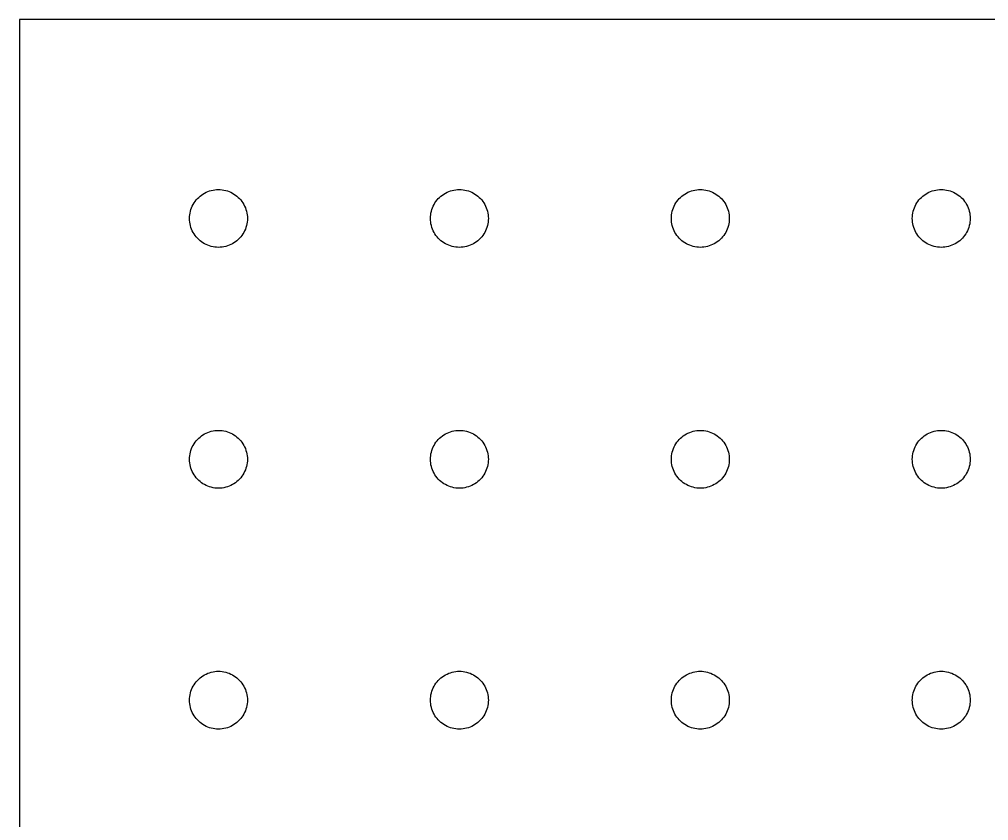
# Model space of a CAD drawing. Header units: metres. Extents: x 0 to 293, y 0 to 255.
# Drawn here: x 0 to 154.1, y 127.4 to 254.8 of the extents above; entities that cross this region are included whole.
import ezdxf

# ---------------------------------------------------------------- set-up
doc = ezdxf.new("R2010")
doc.units = ezdxf.units.M

msp = doc.modelspace()

# ---------------------------------------------------------------- linework, layer by layer
for p, q in [((293.1, 254.8), (0, 254.8)), ((0, 254.8), (0, 0)), ((28.2967, 226.299), (28.5011, 226.503)), ((28.5011, 226.503), (28.7178, 226.694)), ((28.7178, 226.694), (28.9462, 226.871)), ((28.9462, 226.871), (29.1852, 227.034)), ((29.1852, 227.034), (29.4339, 227.181)), ((29.4339, 227.181), (29.6914, 227.312)), ((29.6914, 227.312), (29.9566, 227.427)), ((29.9566, 227.427), (30.2285, 227.525)), ((30.2285, 227.525), (30.506, 227.605)), ((30.506, 227.605), (30.788, 227.669)), ((30.788, 227.669), (31.0735, 227.714)), ((31.0735, 227.714), (31.3612, 227.741)), ((31.3612, 227.741), (31.65, 227.75)), ((31.65, 227.75), (31.9388, 227.741)), ((31.9388, 227.741), (32.2265, 227.714)), ((32.2265, 227.714), (32.5119, 227.669)), ((32.5119, 227.669), (32.794, 227.605)), ((32.794, 227.605), (33.0715, 227.525)), ((33.0715, 227.525), (33.3434, 227.427)), ((33.3434, 227.427), (33.6086, 227.312)), ((33.6086, 227.312), (33.8661, 227.181)), ((33.8661, 227.181), (34.1148, 227.034)), ((34.1148, 227.034), (34.3538, 226.871)), ((34.3538, 226.871), (34.5821, 226.694)), ((34.5821, 226.694), (34.7989, 226.503)), ((34.7989, 226.503), (35.0033, 226.299)), ((66.5967, 226.299), (66.8011, 226.503)), ((66.8011, 226.503), (67.0179, 226.694)), ((67.0179, 226.694), (67.2462, 226.871)), ((67.2462, 226.871), (67.4852, 227.034)), ((67.4852, 227.034), (67.7339, 227.181)), ((67.7339, 227.181), (67.9914, 227.312)), ((67.9914, 227.312), (68.2566, 227.427)), ((68.2566, 227.427), (68.5285, 227.525)), ((68.5285, 227.525), (68.806, 227.605)), ((68.806, 227.605), (69.088, 227.669)), ((69.088, 227.669), (69.3735, 227.714)), ((69.3735, 227.714), (69.6612, 227.741)), ((69.6612, 227.741), (69.95, 227.75)), ((69.95, 227.75), (70.2388, 227.741)), ((70.2388, 227.741), (70.5265, 227.714)), ((70.5265, 227.714), (70.812, 227.669)), ((70.812, 227.669), (71.094, 227.605)), ((71.094, 227.605), (71.3715, 227.525)), ((71.3715, 227.525), (71.6434, 227.427)), ((71.6434, 227.427), (71.9086, 227.312)), ((71.9086, 227.312), (72.1661, 227.181)), ((72.1661, 227.181), (72.4148, 227.034)), ((72.4148, 227.034), (72.6538, 226.871)), ((72.6538, 226.871), (72.8821, 226.694)), ((72.8821, 226.694), (73.0989, 226.503)), ((73.0989, 226.503), (73.3033, 226.299)), ((104.897, 226.299), (105.101, 226.503)), ((105.101, 226.503), (105.318, 226.694)), ((105.318, 226.694), (105.546, 226.871)), ((105.546, 226.871), (105.785, 227.034)), ((105.785, 227.034), (106.034, 227.181)), ((106.034, 227.181), (106.291, 227.312)), ((106.291, 227.312), (106.557, 227.427)), ((106.557, 227.427), (106.829, 227.525)), ((106.829, 227.525), (107.106, 227.605)), ((107.106, 227.605), (107.388, 227.669)), ((107.388, 227.669), (107.673, 227.714)), ((107.673, 227.714), (107.961, 227.741)), ((107.961, 227.741), (108.25, 227.75)), ((108.25, 227.75), (108.539, 227.741)), ((108.539, 227.741), (108.827, 227.714)), ((108.827, 227.714), (109.112, 227.669)), ((109.112, 227.669), (109.394, 227.605)), ((109.394, 227.605), (109.671, 227.525)), ((109.671, 227.525), (109.943, 227.427)), ((109.943, 227.427), (110.209, 227.312)), ((110.209, 227.312), (110.466, 227.181)), ((110.466, 227.181), (110.715, 227.034)), ((110.715, 227.034), (110.954, 226.871)), ((110.954, 226.871), (111.182, 226.694)), ((111.182, 226.694), (111.399, 226.503)), ((111.399, 226.503), (111.603, 226.299)), ((143.197, 226.299), (143.401, 226.503)), ((143.401, 226.503), (143.618, 226.694)), ((143.618, 226.694), (143.846, 226.871)), ((143.846, 226.871), (144.085, 227.034)), ((144.085, 227.034), (144.334, 227.181)), ((144.334, 227.181), (144.591, 227.312)), ((144.591, 227.312), (144.857, 227.427)), ((144.857, 227.427), (145.129, 227.525)), ((145.129, 227.525), (145.406, 227.605)), ((145.406, 227.605), (145.688, 227.669)), ((145.688, 227.669), (145.973, 227.714)), ((145.973, 227.714), (146.261, 227.741)), ((146.261, 227.741), (146.55, 227.75)), ((146.55, 227.75), (146.839, 227.741)), ((146.839, 227.741), (147.127, 227.714)), ((147.127, 227.714), (147.412, 227.669)), ((147.412, 227.669), (147.694, 227.605)), ((147.694, 227.605), (147.971, 227.525)), ((147.971, 227.525), (148.243, 227.427)), ((148.243, 227.427), (148.509, 227.312)), ((148.509, 227.312), (148.766, 227.181)), ((148.766, 227.181), (149.015, 227.034)), ((149.015, 227.034), (149.254, 226.871)), ((149.254, 226.871), (149.482, 226.694)), ((149.482, 226.694), (149.699, 226.503)), ((149.699, 226.503), (149.903, 226.299)), ((27.373, 224.843), (27.4878, 225.109)), ((27.4878, 225.109), (27.619, 225.366)), ((27.619, 225.366), (27.7661, 225.615)), ((27.7661, 225.615), (27.9285, 225.854)), ((27.9285, 225.854), (28.1056, 226.082)), ((28.1056, 226.082), (28.2967, 226.299)), ((35.0033, 226.299), (35.1944, 226.082)), ((35.1944, 226.082), (35.3715, 225.854)), ((35.3715, 225.854), (35.5339, 225.615)), ((35.5339, 225.615), (35.681, 225.366)), ((35.681, 225.366), (35.8122, 225.109)), ((35.8122, 225.109), (35.927, 224.843)), ((65.673, 224.843), (65.7878, 225.109)), ((65.7878, 225.109), (65.919, 225.366)), ((65.919, 225.366), (66.0661, 225.615)), ((66.0661, 225.615), (66.2285, 225.854)), ((66.2285, 225.854), (66.4056, 226.082)), ((66.4056, 226.082), (66.5967, 226.299)), ((73.3033, 226.299), (73.4944, 226.082)), ((73.4944, 226.082), (73.6715, 225.854)), ((73.6715, 225.854), (73.8339, 225.615)), ((73.8339, 225.615), (73.981, 225.366)), ((73.981, 225.366), (74.1122, 225.109)), ((74.1122, 225.109), (74.227, 224.843)), ((103.973, 224.843), (104.088, 225.109)), ((104.088, 225.109), (104.219, 225.366)), ((104.219, 225.366), (104.366, 225.615)), ((104.366, 225.615), (104.529, 225.854)), ((104.529, 225.854), (104.706, 226.082)), ((104.706, 226.082), (104.897, 226.299)), ((111.603, 226.299), (111.794, 226.082)), ((111.794, 226.082), (111.971, 225.854)), ((111.971, 225.854), (112.134, 225.615)), ((112.134, 225.615), (112.281, 225.366)), ((112.281, 225.366), (112.412, 225.109)), ((112.412, 225.109), (112.527, 224.843)), ((142.273, 224.843), (142.388, 225.109)), ((142.388, 225.109), (142.519, 225.366)), ((142.519, 225.366), (142.666, 225.615)), ((142.666, 225.615), (142.829, 225.854)), ((142.829, 225.854), (143.006, 226.082)), ((143.006, 226.082), (143.197, 226.299)), ((149.903, 226.299), (150.094, 226.082)), ((150.094, 226.082), (150.271, 225.854)), ((150.271, 225.854), (150.434, 225.615)), ((150.434, 225.615), (150.581, 225.366)), ((150.581, 225.366), (150.712, 225.109)), ((150.712, 225.109), (150.827, 224.843)), ((27.05, 223.15), (27.0591, 223.439)), ((27.0591, 223.439), (27.0863, 223.727)), ((27.0863, 223.727), (27.1315, 224.012)), ((27.1315, 224.012), (27.1945, 224.294)), ((27.1945, 224.294), (27.2751, 224.571)), ((27.2751, 224.571), (27.373, 224.843)), ((35.927, 224.843), (36.0249, 224.571)), ((36.0249, 224.571), (36.1055, 224.294)), ((36.1055, 224.294), (36.1685, 224.012)), ((36.1685, 224.012), (36.2137, 223.727)), ((36.2137, 223.727), (36.2409, 223.439)), ((36.2409, 223.439), (36.25, 223.15)), ((65.35, 223.15), (65.3591, 223.439)), ((65.3591, 223.439), (65.3863, 223.727)), ((65.3863, 223.727), (65.4315, 224.012)), ((65.4315, 224.012), (65.4945, 224.294)), ((65.4945, 224.294), (65.5751, 224.571)), ((65.5751, 224.571), (65.673, 224.843)), ((74.227, 224.843), (74.3249, 224.571)), ((74.3249, 224.571), (74.4055, 224.294)), ((74.4055, 224.294), (74.4685, 224.012)), ((74.4685, 224.012), (74.5137, 223.727)), ((74.5137, 223.727), (74.5409, 223.439)), ((74.5409, 223.439), (74.55, 223.15)), ((103.65, 223.15), (103.659, 223.439)), ((103.659, 223.439), (103.686, 223.727)), ((103.686, 223.727), (103.731, 224.012)), ((103.731, 224.012), (103.795, 224.294)), ((103.795, 224.294), (103.875, 224.571)), ((103.875, 224.571), (103.973, 224.843)), ((112.527, 224.843), (112.625, 224.571)), ((112.625, 224.571), (112.705, 224.294)), ((112.705, 224.294), (112.769, 224.012)), ((112.769, 224.012), (112.814, 223.727)), ((112.814, 223.727), (112.841, 223.439)), ((112.841, 223.439), (112.85, 223.15)), ((141.95, 223.15), (141.959, 223.439)), ((141.959, 223.439), (141.986, 223.727)), ((141.986, 223.727), (142.031, 224.012)), ((142.031, 224.012), (142.095, 224.294)), ((142.095, 224.294), (142.175, 224.571)), ((142.175, 224.571), (142.273, 224.843)), ((150.827, 224.843), (150.925, 224.571)), ((150.925, 224.571), (151.005, 224.294)), ((151.005, 224.294), (151.069, 224.012)), ((151.069, 224.012), (151.114, 223.727)), ((151.114, 223.727), (151.141, 223.439)), ((151.141, 223.439), (151.15, 223.15)), ((27.0591, 222.861), (27.05, 223.15)), ((27.0863, 222.573), (27.0591, 222.861)), ((27.1315, 222.288), (27.0863, 222.573)), ((27.1945, 222.006), (27.1315, 222.288)), ((27.2751, 221.729), (27.1945, 222.006)), ((36.1055, 222.006), (36.0249, 221.729)), ((36.1685, 222.288), (36.1055, 222.006)), ((36.2137, 222.573), (36.1685, 222.288)), ((36.2409, 222.861), (36.2137, 222.573)), ((36.25, 223.15), (36.2409, 222.861)), ((65.3591, 222.861), (65.35, 223.15)), ((65.3863, 222.573), (65.3591, 222.861)), ((65.4315, 222.288), (65.3863, 222.573)), ((65.4945, 222.006), (65.4315, 222.288)), ((65.5751, 221.729), (65.4945, 222.006)), ((74.4055, 222.006), (74.3249, 221.729)), ((74.4685, 222.288), (74.4055, 222.006)), ((74.5137, 222.573), (74.4685, 222.288)), ((74.5409, 222.861), (74.5137, 222.573)), ((74.55, 223.15), (74.5409, 222.861)), ((103.659, 222.861), (103.65, 223.15)), ((103.686, 222.573), (103.659, 222.861)), ((103.731, 222.288), (103.686, 222.573)), ((103.795, 222.006), (103.731, 222.288)), ((103.875, 221.729), (103.795, 222.006)), ((112.705, 222.006), (112.625, 221.729)), ((112.769, 222.288), (112.705, 222.006)), ((112.814, 222.573), (112.769, 222.288)), ((112.841, 222.861), (112.814, 222.573)), ((112.85, 223.15), (112.841, 222.861)), ((141.959, 222.861), (141.95, 223.15)), ((141.986, 222.573), (141.959, 222.861)), ((142.031, 222.288), (141.986, 222.573)), ((142.095, 222.006), (142.031, 222.288)), ((142.175, 221.729), (142.095, 222.006)), ((151.005, 222.006), (150.925, 221.729)), ((151.069, 222.288), (151.005, 222.006)), ((151.114, 222.573), (151.069, 222.288)), ((151.141, 222.861), (151.114, 222.573)), ((151.15, 223.15), (151.141, 222.861)), ((27.373, 221.457), (27.2751, 221.729)), ((27.4878, 221.191), (27.373, 221.457)), ((27.619, 220.934), (27.4878, 221.191)), ((27.7661, 220.685), (27.619, 220.934)), ((27.9285, 220.446), (27.7661, 220.685)), ((28.1056, 220.218), (27.9285, 220.446)), ((35.3715, 220.446), (35.1944, 220.218)), ((35.5339, 220.685), (35.3715, 220.446)), ((35.681, 220.934), (35.5339, 220.685)), ((35.8122, 221.191), (35.681, 220.934)), ((35.927, 221.457), (35.8122, 221.191)), ((36.0249, 221.729), (35.927, 221.457)), ((65.673, 221.457), (65.5751, 221.729)), ((65.7878, 221.191), (65.673, 221.457)), ((65.919, 220.934), (65.7878, 221.191)), ((66.0661, 220.685), (65.919, 220.934)), ((66.2285, 220.446), (66.0661, 220.685)), ((66.4056, 220.218), (66.2285, 220.446)), ((73.6715, 220.446), (73.4944, 220.218)), ((73.8339, 220.685), (73.6715, 220.446)), ((73.981, 220.934), (73.8339, 220.685)), ((74.1122, 221.191), (73.981, 220.934)), ((74.227, 221.457), (74.1122, 221.191)), ((74.3249, 221.729), (74.227, 221.457)), ((103.973, 221.457), (103.875, 221.729)), ((104.088, 221.191), (103.973, 221.457)), ((104.219, 220.934), (104.088, 221.191)), ((104.366, 220.685), (104.219, 220.934)), ((104.529, 220.446), (104.366, 220.685)), ((104.706, 220.218), (104.529, 220.446)), ((111.971, 220.446), (111.794, 220.218)), ((112.134, 220.685), (111.971, 220.446)), ((112.281, 220.934), (112.134, 220.685)), ((112.412, 221.191), (112.281, 220.934)), ((112.527, 221.457), (112.412, 221.191)), ((112.625, 221.729), (112.527, 221.457)), ((142.273, 221.457), (142.175, 221.729)), ((142.388, 221.191), (142.273, 221.457)), ((142.519, 220.934), (142.388, 221.191)), ((142.666, 220.685), (142.519, 220.934)), ((142.829, 220.446), (142.666, 220.685)), ((143.006, 220.218), (142.829, 220.446)), ((150.271, 220.446), (150.094, 220.218)), ((150.434, 220.685), (150.271, 220.446)), ((150.581, 220.934), (150.434, 220.685)), ((150.712, 221.191), (150.581, 220.934)), ((150.827, 221.457), (150.712, 221.191)), ((150.925, 221.729), (150.827, 221.457)), ((28.2967, 220.001), (28.1056, 220.218)), ((28.5011, 219.797), (28.2967, 220.001)), ((28.7178, 219.606), (28.5011, 219.797)), ((28.9462, 219.429), (28.7178, 219.606)), ((29.1852, 219.266), (28.9462, 219.429)), ((29.4339, 219.119), (29.1852, 219.266)), ((29.6914, 218.988), (29.4339, 219.119)), ((29.9566, 218.873), (29.6914, 218.988)), ((30.2285, 218.775), (29.9566, 218.873)), ((33.3434, 218.873), (33.0715, 218.775)), ((33.6086, 218.988), (33.3434, 218.873)), ((33.8661, 219.119), (33.6086, 218.988)), ((34.1148, 219.266), (33.8661, 219.119)), ((34.3538, 219.429), (34.1148, 219.266)), ((34.5821, 219.606), (34.3538, 219.429)), ((34.7989, 219.797), (34.5821, 219.606)), ((35.0033, 220.001), (34.7989, 219.797)), ((35.1944, 220.218), (35.0033, 220.001)), ((66.5967, 220.001), (66.4056, 220.218)), ((66.8011, 219.797), (66.5967, 220.001)), ((67.0179, 219.606), (66.8011, 219.797)), ((67.2462, 219.429), (67.0179, 219.606)), ((67.4852, 219.266), (67.2462, 219.429)), ((67.7339, 219.119), (67.4852, 219.266)), ((67.9914, 218.988), (67.7339, 219.119)), ((68.2566, 218.873), (67.9914, 218.988)), ((68.5285, 218.775), (68.2566, 218.873)), ((71.6434, 218.873), (71.3715, 218.775)), ((71.9086, 218.988), (71.6434, 218.873)), ((72.1661, 219.119), (71.9086, 218.988)), ((72.4148, 219.266), (72.1661, 219.119)), ((72.6538, 219.429), (72.4148, 219.266)), ((72.8821, 219.606), (72.6538, 219.429)), ((73.0989, 219.797), (72.8821, 219.606)), ((73.3033, 220.001), (73.0989, 219.797)), ((73.4944, 220.218), (73.3033, 220.001)), ((104.897, 220.001), (104.706, 220.218)), ((105.101, 219.797), (104.897, 220.001)), ((105.318, 219.606), (105.101, 219.797)), ((105.546, 219.429), (105.318, 219.606)), ((105.785, 219.266), (105.546, 219.429)), ((106.034, 219.119), (105.785, 219.266)), ((106.291, 218.988), (106.034, 219.119)), ((106.557, 218.873), (106.291, 218.988)), ((106.829, 218.775), (106.557, 218.873)), ((109.943, 218.873), (109.671, 218.775)), ((110.209, 218.988), (109.943, 218.873)), ((110.466, 219.119), (110.209, 218.988)), ((110.715, 219.266), (110.466, 219.119)), ((110.954, 219.429), (110.715, 219.266)), ((111.182, 219.606), (110.954, 219.429)), ((111.399, 219.797), (111.182, 219.606)), ((111.603, 220.001), (111.399, 219.797)), ((111.794, 220.218), (111.603, 220.001)), ((143.197, 220.001), (143.006, 220.218)), ((143.401, 219.797), (143.197, 220.001)), ((143.618, 219.606), (143.401, 219.797)), ((143.846, 219.429), (143.618, 219.606)), ((144.085, 219.266), (143.846, 219.429)), ((144.334, 219.119), (144.085, 219.266)), ((144.591, 218.988), (144.334, 219.119)), ((144.857, 218.873), (144.591, 218.988)), ((145.129, 218.775), (144.857, 218.873)), ((148.243, 218.873), (147.971, 218.775)), ((148.509, 218.988), (148.243, 218.873)), ((148.766, 219.119), (148.509, 218.988)), ((149.015, 219.266), (148.766, 219.119)), ((149.254, 219.429), (149.015, 219.266)), ((149.482, 219.606), (149.254, 219.429)), ((149.699, 219.797), (149.482, 219.606)), ((149.903, 220.001), (149.699, 219.797)), ((150.094, 220.218), (149.903, 220.001)), ((30.506, 218.695), (30.2285, 218.775)), ((30.788, 218.631), (30.506, 218.695)), ((31.0735, 218.586), (30.788, 218.631)), ((31.3612, 218.559), (31.0735, 218.586)), ((31.65, 218.55), (31.3612, 218.559)), ((31.9388, 218.559), (31.65, 218.55)), ((32.2265, 218.586), (31.9388, 218.559)), ((32.5119, 218.631), (32.2265, 218.586)), ((32.794, 218.695), (32.5119, 218.631)), ((33.0715, 218.775), (32.794, 218.695)), ((68.806, 218.695), (68.5285, 218.775)), ((69.088, 218.631), (68.806, 218.695)), ((69.3735, 218.586), (69.088, 218.631)), ((69.6612, 218.559), (69.3735, 218.586)), ((69.95, 218.55), (69.6612, 218.559)), ((70.2388, 218.559), (69.95, 218.55)), ((70.5265, 218.586), (70.2388, 218.559)), ((70.812, 218.631), (70.5265, 218.586)), ((71.094, 218.695), (70.812, 218.631)), ((71.3715, 218.775), (71.094, 218.695)), ((107.106, 218.695), (106.829, 218.775)), ((107.388, 218.631), (107.106, 218.695)), ((107.673, 218.586), (107.388, 218.631)), ((107.961, 218.559), (107.673, 218.586)), ((108.25, 218.55), (107.961, 218.559)), ((108.539, 218.559), (108.25, 218.55)), ((108.827, 218.586), (108.539, 218.559)), ((109.112, 218.631), (108.827, 218.586)), ((109.394, 218.695), (109.112, 218.631)), ((109.671, 218.775), (109.394, 218.695)), ((145.406, 218.695), (145.129, 218.775)), ((145.688, 218.631), (145.406, 218.695)), ((145.973, 218.586), (145.688, 218.631)), ((146.261, 218.559), (145.973, 218.586)), ((146.55, 218.55), (146.261, 218.559)), ((146.839, 218.559), (146.55, 218.55)), ((147.127, 218.586), (146.839, 218.559)), ((147.412, 218.631), (147.127, 218.586)), ((147.694, 218.695), (147.412, 218.631)), ((147.971, 218.775), (147.694, 218.695)), ((28.1056, 187.782), (28.2967, 187.999)), ((28.2967, 187.999), (28.5011, 188.203)), ((28.5011, 188.203), (28.7178, 188.394)), ((28.7178, 188.394), (28.9462, 188.571)), ((28.9462, 188.571), (29.1852, 188.734)), ((29.1852, 188.734), (29.4339, 188.881)), ((29.4339, 188.881), (29.6914, 189.012)), ((29.6914, 189.012), (29.9566, 189.127)), ((29.9566, 189.127), (30.2285, 189.225)), ((30.2285, 189.225), (30.506, 189.305)), ((30.506, 189.305), (30.788, 189.369)), ((30.788, 189.369), (31.0735, 189.414)), ((31.0735, 189.414), (31.3612, 189.441)), ((31.3612, 189.441), (31.65, 189.45)), ((31.65, 189.45), (31.9388, 189.441)), ((31.9388, 189.441), (32.2265, 189.414)), ((32.2265, 189.414), (32.5119, 189.369)), ((32.5119, 189.369), (32.794, 189.305)), ((32.794, 189.305), (33.0715, 189.225)), ((33.0715, 189.225), (33.3434, 189.127)), ((33.3434, 189.127), (33.6086, 189.012)), ((33.6086, 189.012), (33.8661, 188.881)), ((33.8661, 188.881), (34.1148, 188.734)), ((34.1148, 188.734), (34.3538, 188.571)), ((34.3538, 188.571), (34.5821, 188.394)), ((34.5821, 188.394), (34.7989, 188.203)), ((34.7989, 188.203), (35.0033, 187.999)), ((35.0033, 187.999), (35.1944, 187.782)), ((66.4056, 187.782), (66.5967, 187.999)), ((66.5967, 187.999), (66.8011, 188.203)), ((66.8011, 188.203), (67.0179, 188.394)), ((67.0179, 188.394), (67.2462, 188.571)), ((67.2462, 188.571), (67.4852, 188.734)), ((67.4852, 188.734), (67.7339, 188.881)), ((67.7339, 188.881), (67.9914, 189.012)), ((67.9914, 189.012), (68.2566, 189.127)), ((68.2566, 189.127), (68.5285, 189.225)), ((68.5285, 189.225), (68.806, 189.305)), ((68.806, 189.305), (69.088, 189.369)), ((69.088, 189.369), (69.3735, 189.414)), ((69.3735, 189.414), (69.6612, 189.441)), ((69.6612, 189.441), (69.95, 189.45)), ((69.95, 189.45), (70.2388, 189.441)), ((70.2388, 189.441), (70.5265, 189.414)), ((70.5265, 189.414), (70.812, 189.369)), ((70.812, 189.369), (71.094, 189.305)), ((71.094, 189.305), (71.3715, 189.225)), ((71.3715, 189.225), (71.6434, 189.127)), ((71.6434, 189.127), (71.9086, 189.012)), ((71.9086, 189.012), (72.1661, 188.881)), ((72.1661, 188.881), (72.4148, 188.734)), ((72.4148, 188.734), (72.6538, 188.571)), ((72.6538, 188.571), (72.8821, 188.394)), ((72.8821, 188.394), (73.0989, 188.203)), ((73.0989, 188.203), (73.3033, 187.999)), ((73.3033, 187.999), (73.4944, 187.782)), ((104.706, 187.782), (104.897, 187.999)), ((104.897, 187.999), (105.101, 188.203)), ((105.101, 188.203), (105.318, 188.394)), ((105.318, 188.394), (105.546, 188.571)), ((105.546, 188.571), (105.785, 188.734)), ((105.785, 188.734), (106.034, 188.881)), ((106.034, 188.881), (106.291, 189.012)), ((106.291, 189.012), (106.557, 189.127)), ((106.557, 189.127), (106.829, 189.225)), ((106.829, 189.225), (107.106, 189.305)), ((107.106, 189.305), (107.388, 189.369)), ((107.388, 189.369), (107.673, 189.414)), ((107.673, 189.414), (107.961, 189.441)), ((107.961, 189.441), (108.25, 189.45)), ((108.25, 189.45), (108.539, 189.441)), ((108.539, 189.441), (108.827, 189.414)), ((108.827, 189.414), (109.112, 189.369)), ((109.112, 189.369), (109.394, 189.305)), ((109.394, 189.305), (109.671, 189.225)), ((109.671, 189.225), (109.943, 189.127)), ((109.943, 189.127), (110.209, 189.012)), ((110.209, 189.012), (110.466, 188.881)), ((110.466, 188.881), (110.715, 188.734)), ((110.715, 188.734), (110.954, 188.571)), ((110.954, 188.571), (111.182, 188.394)), ((111.182, 188.394), (111.399, 188.203)), ((111.399, 188.203), (111.603, 187.999)), ((111.603, 187.999), (111.794, 187.782)), ((143.006, 187.782), (143.197, 187.999)), ((143.197, 187.999), (143.401, 188.203)), ((143.401, 188.203), (143.618, 188.394)), ((143.618, 188.394), (143.846, 188.571)), ((143.846, 188.571), (144.085, 188.734)), ((144.085, 188.734), (144.334, 188.881)), ((144.334, 188.881), (144.591, 189.012)), ((144.591, 189.012), (144.857, 189.127)), ((144.857, 189.127), (145.129, 189.225)), ((145.129, 189.225), (145.406, 189.305)), ((145.406, 189.305), (145.688, 189.369)), ((145.688, 189.369), (145.973, 189.414)), ((145.973, 189.414), (146.261, 189.441)), ((146.261, 189.441), (146.55, 189.45)), ((146.55, 189.45), (146.839, 189.441)), ((146.839, 189.441), (147.127, 189.414)), ((147.127, 189.414), (147.412, 189.369)), ((147.412, 189.369), (147.694, 189.305)), ((147.694, 189.305), (147.971, 189.225)), ((147.971, 189.225), (148.243, 189.127)), ((148.243, 189.127), (148.509, 189.012)), ((148.509, 189.012), (148.766, 188.881)), ((148.766, 188.881), (149.015, 188.734)), ((149.015, 188.734), (149.254, 188.571)), ((149.254, 188.571), (149.482, 188.394)), ((149.482, 188.394), (149.699, 188.203)), ((149.699, 188.203), (149.903, 187.999)), ((149.903, 187.999), (150.094, 187.782)), ((27.2751, 186.271), (27.373, 186.543)), ((27.373, 186.543), (27.4878, 186.809)), ((27.4878, 186.809), (27.619, 187.066)), ((27.619, 187.066), (27.7661, 187.315)), ((27.7661, 187.315), (27.9285, 187.554)), ((27.9285, 187.554), (28.1056, 187.782)), ((35.1944, 187.782), (35.3715, 187.554)), ((35.3715, 187.554), (35.5339, 187.315)), ((35.5339, 187.315), (35.681, 187.066)), ((35.681, 187.066), (35.8122, 186.809)), ((35.8122, 186.809), (35.927, 186.543)), ((35.927, 186.543), (36.0249, 186.271)), ((65.5751, 186.271), (65.673, 186.543)), ((65.673, 186.543), (65.7878, 186.809)), ((65.7878, 186.809), (65.919, 187.066)), ((65.919, 187.066), (66.0661, 187.315)), ((66.0661, 187.315), (66.2285, 187.554)), ((66.2285, 187.554), (66.4056, 187.782)), ((73.4944, 187.782), (73.6715, 187.554)), ((73.6715, 187.554), (73.8339, 187.315)), ((73.8339, 187.315), (73.981, 187.066)), ((73.981, 187.066), (74.1122, 186.809)), ((74.1122, 186.809), (74.227, 186.543)), ((74.227, 186.543), (74.3249, 186.271)), ((103.875, 186.271), (103.973, 186.543)), ((103.973, 186.543), (104.088, 186.809)), ((104.088, 186.809), (104.219, 187.066)), ((104.219, 187.066), (104.366, 187.315)), ((104.366, 187.315), (104.529, 187.554)), ((104.529, 187.554), (104.706, 187.782)), ((111.794, 187.782), (111.971, 187.554)), ((111.971, 187.554), (112.134, 187.315)), ((112.134, 187.315), (112.281, 187.066)), ((112.281, 187.066), (112.412, 186.809)), ((112.412, 186.809), (112.527, 186.543)), ((112.527, 186.543), (112.625, 186.271)), ((142.175, 186.271), (142.273, 186.543)), ((142.273, 186.543), (142.388, 186.809)), ((142.388, 186.809), (142.519, 187.066)), ((142.519, 187.066), (142.666, 187.315)), ((142.666, 187.315), (142.829, 187.554)), ((142.829, 187.554), (143.006, 187.782)), ((150.094, 187.782), (150.271, 187.554)), ((150.271, 187.554), (150.434, 187.315)), ((150.434, 187.315), (150.581, 187.066)), ((150.581, 187.066), (150.712, 186.809)), ((150.712, 186.809), (150.827, 186.543)), ((150.827, 186.543), (150.925, 186.271)), ((27.05, 184.85), (27.0591, 185.139)), ((27.0591, 185.139), (27.0863, 185.427)), ((27.0863, 185.427), (27.1315, 185.712)), ((27.1315, 185.712), (27.1945, 185.994)), ((27.1945, 185.994), (27.2751, 186.271)), ((36.0249, 186.271), (36.1055, 185.994)), ((36.1055, 185.994), (36.1685, 185.712)), ((36.1685, 185.712), (36.2137, 185.427)), ((36.2137, 185.427), (36.2409, 185.139)), ((36.2409, 185.139), (36.25, 184.85)), ((65.35, 184.85), (65.3591, 185.139)), ((65.3591, 185.139), (65.3863, 185.427)), ((65.3863, 185.427), (65.4315, 185.712)), ((65.4315, 185.712), (65.4945, 185.994)), ((65.4945, 185.994), (65.5751, 186.271)), ((74.3249, 186.271), (74.4055, 185.994)), ((74.4055, 185.994), (74.4685, 185.712)), ((74.4685, 185.712), (74.5137, 185.427)), ((74.5137, 185.427), (74.5409, 185.139)), ((74.5409, 185.139), (74.55, 184.85)), ((103.65, 184.85), (103.659, 185.139)), ((103.659, 185.139), (103.686, 185.427)), ((103.686, 185.427), (103.731, 185.712)), ((103.731, 185.712), (103.795, 185.994)), ((103.795, 185.994), (103.875, 186.271)), ((112.625, 186.271), (112.705, 185.994)), ((112.705, 185.994), (112.769, 185.712)), ((112.769, 185.712), (112.814, 185.427)), ((112.814, 185.427), (112.841, 185.139)), ((112.841, 185.139), (112.85, 184.85)), ((141.95, 184.85), (141.959, 185.139)), ((141.959, 185.139), (141.986, 185.427)), ((141.986, 185.427), (142.031, 185.712)), ((142.031, 185.712), (142.095, 185.994)), ((142.095, 185.994), (142.175, 186.271)), ((150.925, 186.271), (151.005, 185.994)), ((151.005, 185.994), (151.069, 185.712)), ((151.069, 185.712), (151.114, 185.427)), ((151.114, 185.427), (151.141, 185.139)), ((151.141, 185.139), (151.15, 184.85)), ((27.0591, 184.561), (27.05, 184.85)), ((27.0863, 184.273), (27.0591, 184.561)), ((27.1315, 183.988), (27.0863, 184.273)), ((27.1945, 183.706), (27.1315, 183.988)), ((27.2751, 183.429), (27.1945, 183.706)), ((27.373, 183.157), (27.2751, 183.429)), ((36.0249, 183.429), (35.927, 183.157)), ((36.1055, 183.706), (36.0249, 183.429)), ((36.1685, 183.988), (36.1055, 183.706)), ((36.2137, 184.273), (36.1685, 183.988)), ((36.2409, 184.561), (36.2137, 184.273)), ((36.25, 184.85), (36.2409, 184.561)), ((65.3591, 184.561), (65.35, 184.85)), ((65.3863, 184.273), (65.3591, 184.561)), ((65.4315, 183.988), (65.3863, 184.273)), ((65.4945, 183.706), (65.4315, 183.988)), ((65.5751, 183.429), (65.4945, 183.706)), ((65.673, 183.157), (65.5751, 183.429)), ((74.3249, 183.429), (74.227, 183.157)), ((74.4055, 183.706), (74.3249, 183.429)), ((74.4685, 183.988), (74.4055, 183.706)), ((74.5137, 184.273), (74.4685, 183.988)), ((74.5409, 184.561), (74.5137, 184.273)), ((74.55, 184.85), (74.5409, 184.561)), ((103.659, 184.561), (103.65, 184.85)), ((103.686, 184.273), (103.659, 184.561)), ((103.731, 183.988), (103.686, 184.273)), ((103.795, 183.706), (103.731, 183.988)), ((103.875, 183.429), (103.795, 183.706)), ((103.973, 183.157), (103.875, 183.429)), ((112.625, 183.429), (112.527, 183.157)), ((112.705, 183.706), (112.625, 183.429)), ((112.769, 183.988), (112.705, 183.706)), ((112.814, 184.273), (112.769, 183.988)), ((112.841, 184.561), (112.814, 184.273)), ((112.85, 184.85), (112.841, 184.561)), ((141.959, 184.561), (141.95, 184.85)), ((141.986, 184.273), (141.959, 184.561)), ((142.031, 183.988), (141.986, 184.273)), ((142.095, 183.706), (142.031, 183.988)), ((142.175, 183.429), (142.095, 183.706)), ((142.273, 183.157), (142.175, 183.429)), ((150.925, 183.429), (150.827, 183.157)), ((151.005, 183.706), (150.925, 183.429)), ((151.069, 183.988), (151.005, 183.706)), ((151.114, 184.273), (151.069, 183.988)), ((151.141, 184.561), (151.114, 184.273)), ((151.15, 184.85), (151.141, 184.561)), ((27.4878, 182.891), (27.373, 183.157)), ((27.619, 182.634), (27.4878, 182.891)), ((27.7661, 182.385), (27.619, 182.634)), ((27.9285, 182.146), (27.7661, 182.385)), ((28.1056, 181.918), (27.9285, 182.146)), ((28.2967, 181.701), (28.1056, 181.918)), ((35.1944, 181.918), (35.0033, 181.701)), ((35.3715, 182.146), (35.1944, 181.918)), ((35.5339, 182.385), (35.3715, 182.146)), ((35.681, 182.634), (35.5339, 182.385)), ((35.8122, 182.891), (35.681, 182.634)), ((35.927, 183.157), (35.8122, 182.891)), ((65.7878, 182.891), (65.673, 183.157)), ((65.919, 182.634), (65.7878, 182.891)), ((66.0661, 182.385), (65.919, 182.634)), ((66.2285, 182.146), (66.0661, 182.385)), ((66.4056, 181.918), (66.2285, 182.146)), ((66.5967, 181.701), (66.4056, 181.918)), ((73.4944, 181.918), (73.3033, 181.701)), ((73.6715, 182.146), (73.4944, 181.918)), ((73.8339, 182.385), (73.6715, 182.146)), ((73.981, 182.634), (73.8339, 182.385)), ((74.1122, 182.891), (73.981, 182.634)), ((74.227, 183.157), (74.1122, 182.891)), ((104.088, 182.891), (103.973, 183.157)), ((104.219, 182.634), (104.088, 182.891)), ((104.366, 182.385), (104.219, 182.634)), ((104.529, 182.146), (104.366, 182.385)), ((104.706, 181.918), (104.529, 182.146)), ((104.897, 181.701), (104.706, 181.918)), ((111.794, 181.918), (111.603, 181.701)), ((111.971, 182.146), (111.794, 181.918)), ((112.134, 182.385), (111.971, 182.146)), ((112.281, 182.634), (112.134, 182.385)), ((112.412, 182.891), (112.281, 182.634)), ((112.527, 183.157), (112.412, 182.891)), ((142.388, 182.891), (142.273, 183.157)), ((142.519, 182.634), (142.388, 182.891)), ((142.666, 182.385), (142.519, 182.634)), ((142.829, 182.146), (142.666, 182.385)), ((143.006, 181.918), (142.829, 182.146)), ((143.197, 181.701), (143.006, 181.918)), ((150.094, 181.918), (149.903, 181.701)), ((150.271, 182.146), (150.094, 181.918)), ((150.434, 182.385), (150.271, 182.146)), ((150.581, 182.634), (150.434, 182.385)), ((150.712, 182.891), (150.581, 182.634)), ((150.827, 183.157), (150.712, 182.891)), ((28.5011, 181.497), (28.2967, 181.701)), ((28.7178, 181.306), (28.5011, 181.497)), ((28.9462, 181.129), (28.7178, 181.306)), ((29.1852, 180.966), (28.9462, 181.129)), ((29.4339, 180.819), (29.1852, 180.966)), ((29.6914, 180.688), (29.4339, 180.819)), ((29.9566, 180.573), (29.6914, 180.688)), ((30.2285, 180.475), (29.9566, 180.573)), ((30.506, 180.395), (30.2285, 180.475)), ((30.788, 180.331), (30.506, 180.395)), ((31.0735, 180.286), (30.788, 180.331)), ((31.3612, 180.259), (31.0735, 180.286)), ((32.2265, 180.286), (31.9388, 180.259)), ((32.5119, 180.331), (32.2265, 180.286)), ((32.794, 180.395), (32.5119, 180.331)), ((33.0715, 180.475), (32.794, 180.395)), ((33.3434, 180.573), (33.0715, 180.475)), ((33.6086, 180.688), (33.3434, 180.573)), ((33.8661, 180.819), (33.6086, 180.688)), ((34.1148, 180.966), (33.8661, 180.819)), ((34.3538, 181.129), (34.1148, 180.966)), ((34.5821, 181.306), (34.3538, 181.129)), ((34.7989, 181.497), (34.5821, 181.306)), ((35.0033, 181.701), (34.7989, 181.497)), ((66.8011, 181.497), (66.5967, 181.701)), ((67.0179, 181.306), (66.8011, 181.497)), ((67.2462, 181.129), (67.0179, 181.306)), ((67.4852, 180.966), (67.2462, 181.129)), ((67.7339, 180.819), (67.4852, 180.966)), ((67.9914, 180.688), (67.7339, 180.819)), ((68.2566, 180.573), (67.9914, 180.688)), ((68.5285, 180.475), (68.2566, 180.573)), ((68.806, 180.395), (68.5285, 180.475)), ((69.088, 180.331), (68.806, 180.395)), ((69.3735, 180.286), (69.088, 180.331)), ((69.6612, 180.259), (69.3735, 180.286)), ((70.5265, 180.286), (70.2388, 180.259)), ((70.812, 180.331), (70.5265, 180.286)), ((71.094, 180.395), (70.812, 180.331)), ((71.3715, 180.475), (71.094, 180.395)), ((71.6434, 180.573), (71.3715, 180.475)), ((71.9086, 180.688), (71.6434, 180.573)), ((72.1661, 180.819), (71.9086, 180.688)), ((72.4148, 180.966), (72.1661, 180.819)), ((72.6538, 181.129), (72.4148, 180.966)), ((72.8821, 181.306), (72.6538, 181.129)), ((73.0989, 181.497), (72.8821, 181.306)), ((73.3033, 181.701), (73.0989, 181.497)), ((105.101, 181.497), (104.897, 181.701)), ((105.318, 181.306), (105.101, 181.497)), ((105.546, 181.129), (105.318, 181.306)), ((105.785, 180.966), (105.546, 181.129)), ((106.034, 180.819), (105.785, 180.966)), ((106.291, 180.688), (106.034, 180.819)), ((106.557, 180.573), (106.291, 180.688)), ((106.829, 180.475), (106.557, 180.573)), ((107.106, 180.395), (106.829, 180.475)), ((107.388, 180.331), (107.106, 180.395)), ((107.673, 180.286), (107.388, 180.331)), ((107.961, 180.259), (107.673, 180.286)), ((108.827, 180.286), (108.539, 180.259)), ((109.112, 180.331), (108.827, 180.286)), ((109.394, 180.395), (109.112, 180.331)), ((109.671, 180.475), (109.394, 180.395)), ((109.943, 180.573), (109.671, 180.475)), ((110.209, 180.688), (109.943, 180.573)), ((110.466, 180.819), (110.209, 180.688)), ((110.715, 180.966), (110.466, 180.819)), ((110.954, 181.129), (110.715, 180.966)), ((111.182, 181.306), (110.954, 181.129)), ((111.399, 181.497), (111.182, 181.306)), ((111.603, 181.701), (111.399, 181.497)), ((143.401, 181.497), (143.197, 181.701)), ((143.618, 181.306), (143.401, 181.497)), ((143.846, 181.129), (143.618, 181.306)), ((144.085, 180.966), (143.846, 181.129)), ((144.334, 180.819), (144.085, 180.966)), ((144.591, 180.688), (144.334, 180.819)), ((144.857, 180.573), (144.591, 180.688)), ((145.129, 180.475), (144.857, 180.573)), ((145.406, 180.395), (145.129, 180.475)), ((145.688, 180.331), (145.406, 180.395)), ((145.973, 180.286), (145.688, 180.331)), ((146.261, 180.259), (145.973, 180.286)), ((147.127, 180.286), (146.839, 180.259)), ((147.412, 180.331), (147.127, 180.286)), ((147.694, 180.395), (147.412, 180.331)), ((147.971, 180.475), (147.694, 180.395)), ((148.243, 180.573), (147.971, 180.475)), ((148.509, 180.688), (148.243, 180.573)), ((148.766, 180.819), (148.509, 180.688)), ((149.015, 180.966), (148.766, 180.819)), ((149.254, 181.129), (149.015, 180.966)), ((149.482, 181.306), (149.254, 181.129)), ((149.699, 181.497), (149.482, 181.306)), ((149.903, 181.701), (149.699, 181.497)), ((31.65, 180.25), (31.3612, 180.259)), ((31.9388, 180.259), (31.65, 180.25)), ((69.95, 180.25), (69.6612, 180.259)), ((70.2388, 180.259), (69.95, 180.25)), ((108.25, 180.25), (107.961, 180.259)), ((108.539, 180.259), (108.25, 180.25)), ((146.55, 180.25), (146.261, 180.259)), ((146.839, 180.259), (146.55, 180.25)), ((30.2285, 150.925), (30.506, 151.005)), ((30.506, 151.005), (30.788, 151.069)), ((30.788, 151.069), (31.0735, 151.114)), ((31.0735, 151.114), (31.3612, 151.141)), ((31.3612, 151.141), (31.65, 151.15)), ((31.65, 151.15), (31.9388, 151.141)), ((31.9388, 151.141), (32.2265, 151.114)), ((32.2265, 151.114), (32.5119, 151.069)), ((32.5119, 151.069), (32.794, 151.005)), ((32.794, 151.005), (33.0715, 150.925)), ((68.5285, 150.925), (68.806, 151.005)), ((68.806, 151.005), (69.088, 151.069)), ((69.088, 151.069), (69.3735, 151.114)), ((69.3735, 151.114), (69.6612, 151.141)), ((69.6612, 151.141), (69.95, 151.15)), ((69.95, 151.15), (70.2388, 151.141)), ((70.2388, 151.141), (70.5265, 151.114)), ((70.5265, 151.114), (70.812, 151.069)), ((70.812, 151.069), (71.094, 151.005)), ((71.094, 151.005), (71.3715, 150.925)), ((106.829, 150.925), (107.106, 151.005)), ((107.106, 151.005), (107.388, 151.069)), ((107.388, 151.069), (107.673, 151.114)), ((107.673, 151.114), (107.961, 151.141)), ((107.961, 151.141), (108.25, 151.15)), ((108.25, 151.15), (108.539, 151.141)), ((108.539, 151.141), (108.827, 151.114)), ((108.827, 151.114), (109.112, 151.069)), ((109.112, 151.069), (109.394, 151.005)), ((109.394, 151.005), (109.671, 150.925)), ((145.129, 150.925), (145.406, 151.005)), ((145.406, 151.005), (145.688, 151.069)), ((145.688, 151.069), (145.973, 151.114)), ((145.973, 151.114), (146.261, 151.141)), ((146.261, 151.141), (146.55, 151.15)), ((146.55, 151.15), (146.839, 151.141)), ((146.839, 151.141), (147.127, 151.114)), ((147.127, 151.114), (147.412, 151.069)), ((147.412, 151.069), (147.694, 151.005)), ((147.694, 151.005), (147.971, 150.925)), ((27.9285, 149.254), (28.1056, 149.482)), ((28.1056, 149.482), (28.2967, 149.699)), ((28.2967, 149.699), (28.5011, 149.903)), ((28.5011, 149.903), (28.7178, 150.094)), ((28.7178, 150.094), (28.9462, 150.271)), ((28.9462, 150.271), (29.1852, 150.434)), ((29.1852, 150.434), (29.4339, 150.581)), ((29.4339, 150.581), (29.6914, 150.712)), ((29.6914, 150.712), (29.9566, 150.827)), ((29.9566, 150.827), (30.2285, 150.925)), ((33.0715, 150.925), (33.3434, 150.827)), ((33.3434, 150.827), (33.6086, 150.712)), ((33.6086, 150.712), (33.8661, 150.581)), ((33.8661, 150.581), (34.1148, 150.434)), ((34.1148, 150.434), (34.3538, 150.271)), ((34.3538, 150.271), (34.5821, 150.094)), ((34.5821, 150.094), (34.7989, 149.903)), ((34.7989, 149.903), (35.0033, 149.699)), ((35.0033, 149.699), (35.1944, 149.482)), ((35.1944, 149.482), (35.3715, 149.254)), ((66.2285, 149.254), (66.4056, 149.482)), ((66.4056, 149.482), (66.5967, 149.699)), ((66.5967, 149.699), (66.8011, 149.903)), ((66.8011, 149.903), (67.0179, 150.094)), ((67.0179, 150.094), (67.2462, 150.271)), ((67.2462, 150.271), (67.4852, 150.434)), ((67.4852, 150.434), (67.7339, 150.581)), ((67.7339, 150.581), (67.9914, 150.712)), ((67.9914, 150.712), (68.2566, 150.827)), ((68.2566, 150.827), (68.5285, 150.925)), ((71.3715, 150.925), (71.6434, 150.827)), ((71.6434, 150.827), (71.9086, 150.712)), ((71.9086, 150.712), (72.1661, 150.581)), ((72.1661, 150.581), (72.4148, 150.434)), ((72.4148, 150.434), (72.6538, 150.271)), ((72.6538, 150.271), (72.8821, 150.094)), ((72.8821, 150.094), (73.0989, 149.903)), ((73.0989, 149.903), (73.3033, 149.699)), ((73.3033, 149.699), (73.4944, 149.482)), ((73.4944, 149.482), (73.6715, 149.254)), ((104.529, 149.254), (104.706, 149.482)), ((104.706, 149.482), (104.897, 149.699)), ((104.897, 149.699), (105.101, 149.903)), ((105.101, 149.903), (105.318, 150.094)), ((105.318, 150.094), (105.546, 150.271)), ((105.546, 150.271), (105.785, 150.434)), ((105.785, 150.434), (106.034, 150.581)), ((106.034, 150.581), (106.291, 150.712)), ((106.291, 150.712), (106.557, 150.827)), ((106.557, 150.827), (106.829, 150.925)), ((109.671, 150.925), (109.943, 150.827)), ((109.943, 150.827), (110.209, 150.712)), ((110.209, 150.712), (110.466, 150.581)), ((110.466, 150.581), (110.715, 150.434)), ((110.715, 150.434), (110.954, 150.271)), ((110.954, 150.271), (111.182, 150.094)), ((111.182, 150.094), (111.399, 149.903)), ((111.399, 149.903), (111.603, 149.699)), ((111.603, 149.699), (111.794, 149.482)), ((111.794, 149.482), (111.971, 149.254)), ((142.829, 149.254), (143.006, 149.482)), ((143.006, 149.482), (143.197, 149.699)), ((143.197, 149.699), (143.401, 149.903)), ((143.401, 149.903), (143.618, 150.094)), ((143.618, 150.094), (143.846, 150.271)), ((143.846, 150.271), (144.085, 150.434)), ((144.085, 150.434), (144.334, 150.581)), ((144.334, 150.581), (144.591, 150.712)), ((144.591, 150.712), (144.857, 150.827)), ((144.857, 150.827), (145.129, 150.925)), ((147.971, 150.925), (148.243, 150.827)), ((148.243, 150.827), (148.509, 150.712)), ((148.509, 150.712), (148.766, 150.581)), ((148.766, 150.581), (149.015, 150.434)), ((149.015, 150.434), (149.254, 150.271)), ((149.254, 150.271), (149.482, 150.094)), ((149.482, 150.094), (149.699, 149.903)), ((149.699, 149.903), (149.903, 149.699)), ((149.903, 149.699), (150.094, 149.482)), ((150.094, 149.482), (150.271, 149.254)), ((27.1945, 147.694), (27.2751, 147.971)), ((27.2751, 147.971), (27.373, 148.243)), ((27.373, 148.243), (27.4878, 148.509)), ((27.4878, 148.509), (27.619, 148.766)), ((27.619, 148.766), (27.7661, 149.015)), ((27.7661, 149.015), (27.9285, 149.254)), ((35.3715, 149.254), (35.5339, 149.015)), ((35.5339, 149.015), (35.681, 148.766)), ((35.681, 148.766), (35.8122, 148.509)), ((35.8122, 148.509), (35.927, 148.243)), ((35.927, 148.243), (36.0249, 147.971)), ((36.0249, 147.971), (36.1055, 147.694)), ((65.4945, 147.694), (65.5751, 147.971)), ((65.5751, 147.971), (65.673, 148.243)), ((65.673, 148.243), (65.7878, 148.509)), ((65.7878, 148.509), (65.919, 148.766)), ((65.919, 148.766), (66.0661, 149.015)), ((66.0661, 149.015), (66.2285, 149.254)), ((73.6715, 149.254), (73.8339, 149.015)), ((73.8339, 149.015), (73.981, 148.766)), ((73.981, 148.766), (74.1122, 148.509)), ((74.1122, 148.509), (74.227, 148.243)), ((74.227, 148.243), (74.3249, 147.971)), ((74.3249, 147.971), (74.4055, 147.694)), ((103.795, 147.694), (103.875, 147.971)), ((103.875, 147.971), (103.973, 148.243)), ((103.973, 148.243), (104.088, 148.509)), ((104.088, 148.509), (104.219, 148.766)), ((104.219, 148.766), (104.366, 149.015)), ((104.366, 149.015), (104.529, 149.254)), ((111.971, 149.254), (112.134, 149.015)), ((112.134, 149.015), (112.281, 148.766)), ((112.281, 148.766), (112.412, 148.509)), ((112.412, 148.509), (112.527, 148.243)), ((112.527, 148.243), (112.625, 147.971)), ((112.625, 147.971), (112.705, 147.694)), ((142.095, 147.694), (142.175, 147.971)), ((142.175, 147.971), (142.273, 148.243)), ((142.273, 148.243), (142.388, 148.509)), ((142.388, 148.509), (142.519, 148.766)), ((142.519, 148.766), (142.666, 149.015)), ((142.666, 149.015), (142.829, 149.254)), ((150.271, 149.254), (150.434, 149.015)), ((150.434, 149.015), (150.581, 148.766)), ((150.581, 148.766), (150.712, 148.509)), ((150.712, 148.509), (150.827, 148.243)), ((150.827, 148.243), (150.925, 147.971)), ((150.925, 147.971), (151.005, 147.694)), ((27.05, 146.55), (27.0591, 146.839)), ((27.0591, 146.261), (27.05, 146.55)), ((27.0591, 146.839), (27.0863, 147.127)), ((27.0863, 147.127), (27.1315, 147.412)), ((27.1315, 147.412), (27.1945, 147.694)), ((36.1055, 147.694), (36.1685, 147.412)), ((36.1685, 147.412), (36.2137, 147.127)), ((36.2137, 147.127), (36.2409, 146.839)), ((36.2409, 146.839), (36.25, 146.55)), ((36.25, 146.55), (36.2409, 146.261)), ((65.35, 146.55), (65.3591, 146.839)), ((65.3591, 146.261), (65.35, 146.55)), ((65.3591, 146.839), (65.3863, 147.127)), ((65.3863, 147.127), (65.4315, 147.412)), ((65.4315, 147.412), (65.4945, 147.694)), ((74.4055, 147.694), (74.4685, 147.412)), ((74.4685, 147.412), (74.5137, 147.127)), ((74.5137, 147.127), (74.5409, 146.839)), ((74.5409, 146.839), (74.55, 146.55)), ((74.55, 146.55), (74.5409, 146.261)), ((103.65, 146.55), (103.659, 146.839)), ((103.659, 146.261), (103.65, 146.55)), ((103.659, 146.839), (103.686, 147.127)), ((103.686, 147.127), (103.731, 147.412)), ((103.731, 147.412), (103.795, 147.694)), ((112.705, 147.694), (112.769, 147.412)), ((112.769, 147.412), (112.814, 147.127)), ((112.814, 147.127), (112.841, 146.839)), ((112.841, 146.839), (112.85, 146.55)), ((112.85, 146.55), (112.841, 146.261)), ((141.95, 146.55), (141.959, 146.839)), ((141.959, 146.261), (141.95, 146.55)), ((141.959, 146.839), (141.986, 147.127)), ((141.986, 147.127), (142.031, 147.412)), ((142.031, 147.412), (142.095, 147.694)), ((151.005, 147.694), (151.069, 147.412)), ((151.069, 147.412), (151.114, 147.127)), ((151.114, 147.127), (151.141, 146.839)), ((151.141, 146.839), (151.15, 146.55)), ((151.15, 146.55), (151.141, 146.261)), ((27.0863, 145.973), (27.0591, 146.261)), ((27.1315, 145.688), (27.0863, 145.973)), ((27.1945, 145.406), (27.1315, 145.688)), ((27.2751, 145.129), (27.1945, 145.406)), ((27.373, 144.857), (27.2751, 145.129)), ((27.4878, 144.591), (27.373, 144.857)), ((35.927, 144.857), (35.8122, 144.591)), ((36.0249, 145.129), (35.927, 144.857)), ((36.1055, 145.406), (36.0249, 145.129)), ((36.1685, 145.688), (36.1055, 145.406)), ((36.2137, 145.973), (36.1685, 145.688)), ((36.2409, 146.261), (36.2137, 145.973)), ((65.3863, 145.973), (65.3591, 146.261)), ((65.4315, 145.688), (65.3863, 145.973)), ((65.4945, 145.406), (65.4315, 145.688)), ((65.5751, 145.129), (65.4945, 145.406)), ((65.673, 144.857), (65.5751, 145.129)), ((65.7878, 144.591), (65.673, 144.857)), ((74.227, 144.857), (74.1122, 144.591)), ((74.3249, 145.129), (74.227, 144.857)), ((74.4055, 145.406), (74.3249, 145.129)), ((74.4685, 145.688), (74.4055, 145.406)), ((74.5137, 145.973), (74.4685, 145.688)), ((74.5409, 146.261), (74.5137, 145.973)), ((103.686, 145.973), (103.659, 146.261)), ((103.731, 145.688), (103.686, 145.973)), ((103.795, 145.406), (103.731, 145.688)), ((103.875, 145.129), (103.795, 145.406)), ((103.973, 144.857), (103.875, 145.129)), ((104.088, 144.591), (103.973, 144.857)), ((112.527, 144.857), (112.412, 144.591)), ((112.625, 145.129), (112.527, 144.857)), ((112.705, 145.406), (112.625, 145.129)), ((112.769, 145.688), (112.705, 145.406)), ((112.814, 145.973), (112.769, 145.688)), ((112.841, 146.261), (112.814, 145.973)), ((141.986, 145.973), (141.959, 146.261)), ((142.031, 145.688), (141.986, 145.973)), ((142.095, 145.406), (142.031, 145.688)), ((142.175, 145.129), (142.095, 145.406)), ((142.273, 144.857), (142.175, 145.129)), ((142.388, 144.591), (142.273, 144.857)), ((150.827, 144.857), (150.712, 144.591)), ((150.925, 145.129), (150.827, 144.857)), ((151.005, 145.406), (150.925, 145.129)), ((151.069, 145.688), (151.005, 145.406)), ((151.114, 145.973), (151.069, 145.688)), ((151.141, 146.261), (151.114, 145.973)), ((27.619, 144.334), (27.4878, 144.591)), ((27.7661, 144.085), (27.619, 144.334)), ((27.9285, 143.846), (27.7661, 144.085)), ((28.1056, 143.618), (27.9285, 143.846)), ((28.2967, 143.401), (28.1056, 143.618)), ((28.5011, 143.197), (28.2967, 143.401)), ((35.0033, 143.401), (34.7989, 143.197)), ((35.1944, 143.618), (35.0033, 143.401)), ((35.3715, 143.846), (35.1944, 143.618)), ((35.5339, 144.085), (35.3715, 143.846)), ((35.681, 144.334), (35.5339, 144.085)), ((35.8122, 144.591), (35.681, 144.334)), ((65.919, 144.334), (65.7878, 144.591)), ((66.0661, 144.085), (65.919, 144.334)), ((66.2285, 143.846), (66.0661, 144.085)), ((66.4056, 143.618), (66.2285, 143.846)), ((66.5967, 143.401), (66.4056, 143.618)), ((66.8011, 143.197), (66.5967, 143.401)), ((73.3033, 143.401), (73.0989, 143.197)), ((73.4944, 143.618), (73.3033, 143.401)), ((73.6715, 143.846), (73.4944, 143.618)), ((73.8339, 144.085), (73.6715, 143.846)), ((73.981, 144.334), (73.8339, 144.085)), ((74.1122, 144.591), (73.981, 144.334)), ((104.219, 144.334), (104.088, 144.591)), ((104.366, 144.085), (104.219, 144.334)), ((104.529, 143.846), (104.366, 144.085)), ((104.706, 143.618), (104.529, 143.846)), ((104.897, 143.401), (104.706, 143.618)), ((105.101, 143.197), (104.897, 143.401)), ((111.603, 143.401), (111.399, 143.197)), ((111.794, 143.618), (111.603, 143.401)), ((111.971, 143.846), (111.794, 143.618)), ((112.134, 144.085), (111.971, 143.846)), ((112.281, 144.334), (112.134, 144.085)), ((112.412, 144.591), (112.281, 144.334)), ((142.519, 144.334), (142.388, 144.591)), ((142.666, 144.085), (142.519, 144.334)), ((142.829, 143.846), (142.666, 144.085)), ((143.006, 143.618), (142.829, 143.846)), ((143.197, 143.401), (143.006, 143.618)), ((143.401, 143.197), (143.197, 143.401)), ((149.903, 143.401), (149.699, 143.197)), ((150.094, 143.618), (149.903, 143.401)), ((150.271, 143.846), (150.094, 143.618)), ((150.434, 144.085), (150.271, 143.846)), ((150.581, 144.334), (150.434, 144.085)), ((150.712, 144.591), (150.581, 144.334)), ((28.7178, 143.006), (28.5011, 143.197)), ((28.9462, 142.829), (28.7178, 143.006)), ((29.1852, 142.666), (28.9462, 142.829)), ((29.4339, 142.519), (29.1852, 142.666)), ((29.6914, 142.388), (29.4339, 142.519)), ((29.9566, 142.273), (29.6914, 142.388)), ((30.2285, 142.175), (29.9566, 142.273)), ((30.506, 142.095), (30.2285, 142.175)), ((30.788, 142.031), (30.506, 142.095)), ((31.0735, 141.986), (30.788, 142.031)), ((31.3612, 141.959), (31.0735, 141.986)), ((31.65, 141.95), (31.3612, 141.959)), ((31.9388, 141.959), (31.65, 141.95)), ((32.2265, 141.986), (31.9388, 141.959)), ((32.5119, 142.031), (32.2265, 141.986)), ((32.794, 142.095), (32.5119, 142.031)), ((33.0715, 142.175), (32.794, 142.095)), ((33.3434, 142.273), (33.0715, 142.175)), ((33.6086, 142.388), (33.3434, 142.273)), ((33.8661, 142.519), (33.6086, 142.388)), ((34.1148, 142.666), (33.8661, 142.519)), ((34.3538, 142.829), (34.1148, 142.666)), ((34.5821, 143.006), (34.3538, 142.829)), ((34.7989, 143.197), (34.5821, 143.006)), ((67.0179, 143.006), (66.8011, 143.197)), ((67.2462, 142.829), (67.0179, 143.006)), ((67.4852, 142.666), (67.2462, 142.829)), ((67.7339, 142.519), (67.4852, 142.666)), ((67.9914, 142.388), (67.7339, 142.519)), ((68.2566, 142.273), (67.9914, 142.388)), ((68.5285, 142.175), (68.2566, 142.273)), ((68.806, 142.095), (68.5285, 142.175)), ((69.088, 142.031), (68.806, 142.095)), ((69.3735, 141.986), (69.088, 142.031)), ((69.6612, 141.959), (69.3735, 141.986)), ((69.95, 141.95), (69.6612, 141.959)), ((70.2388, 141.959), (69.95, 141.95)), ((70.5265, 141.986), (70.2388, 141.959)), ((70.812, 142.031), (70.5265, 141.986)), ((71.094, 142.095), (70.812, 142.031)), ((71.3715, 142.175), (71.094, 142.095)), ((71.6434, 142.273), (71.3715, 142.175)), ((71.9086, 142.388), (71.6434, 142.273)), ((72.1661, 142.519), (71.9086, 142.388)), ((72.4148, 142.666), (72.1661, 142.519)), ((72.6538, 142.829), (72.4148, 142.666)), ((72.8821, 143.006), (72.6538, 142.829)), ((73.0989, 143.197), (72.8821, 143.006)), ((105.318, 143.006), (105.101, 143.197)), ((105.546, 142.829), (105.318, 143.006)), ((105.785, 142.666), (105.546, 142.829)), ((106.034, 142.519), (105.785, 142.666)), ((106.291, 142.388), (106.034, 142.519)), ((106.557, 142.273), (106.291, 142.388)), ((106.829, 142.175), (106.557, 142.273)), ((107.106, 142.095), (106.829, 142.175)), ((107.388, 142.031), (107.106, 142.095)), ((107.673, 141.986), (107.388, 142.031)), ((107.961, 141.959), (107.673, 141.986)), ((108.25, 141.95), (107.961, 141.959)), ((108.539, 141.959), (108.25, 141.95)), ((108.827, 141.986), (108.539, 141.959)), ((109.112, 142.031), (108.827, 141.986)), ((109.394, 142.095), (109.112, 142.031)), ((109.671, 142.175), (109.394, 142.095)), ((109.943, 142.273), (109.671, 142.175)), ((110.209, 142.388), (109.943, 142.273)), ((110.466, 142.519), (110.209, 142.388)), ((110.715, 142.666), (110.466, 142.519)), ((110.954, 142.829), (110.715, 142.666)), ((111.182, 143.006), (110.954, 142.829)), ((111.399, 143.197), (111.182, 143.006)), ((143.618, 143.006), (143.401, 143.197)), ((143.846, 142.829), (143.618, 143.006)), ((144.085, 142.666), (143.846, 142.829)), ((144.334, 142.519), (144.085, 142.666)), ((144.591, 142.388), (144.334, 142.519)), ((144.857, 142.273), (144.591, 142.388)), ((145.129, 142.175), (144.857, 142.273)), ((145.406, 142.095), (145.129, 142.175)), ((145.688, 142.031), (145.406, 142.095)), ((145.973, 141.986), (145.688, 142.031)), ((146.261, 141.959), (145.973, 141.986)), ((146.55, 141.95), (146.261, 141.959)), ((146.839, 141.959), (146.55, 141.95)), ((147.127, 141.986), (146.839, 141.959)), ((147.412, 142.031), (147.127, 141.986)), ((147.694, 142.095), (147.412, 142.031)), ((147.971, 142.175), (147.694, 142.095)), ((148.243, 142.273), (147.971, 142.175)), ((148.509, 142.388), (148.243, 142.273)), ((148.766, 142.519), (148.509, 142.388)), ((149.015, 142.666), (148.766, 142.519)), ((149.254, 142.829), (149.015, 142.666)), ((149.482, 143.006), (149.254, 142.829)), ((149.699, 143.197), (149.482, 143.006))]:
    msp.add_line(p, q)

doc.saveas('drawing.dxf')
